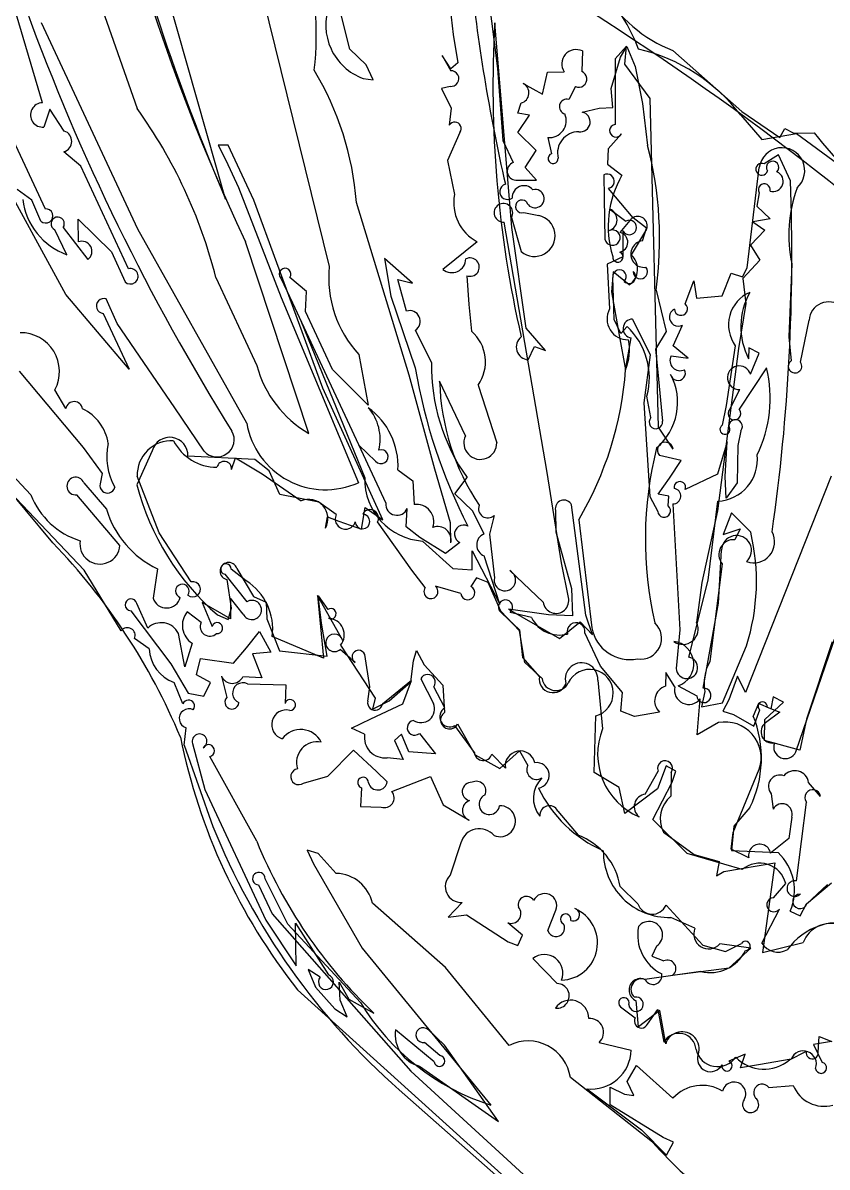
# Model space of a CAD drawing. Extents: x -1.41 to 6.2, y -5.19 to 2.16.
# Drawn here: x 1.687 to 2.487, y 0.117 to 1.255 of the extents above; entities that cross this region are included whole.
import ezdxf

# ---------------------------------------------------------------- set-up
doc = ezdxf.new("R2010")
doc.units = 0

msp = doc.modelspace()

# ---------------------------------------------------------------- linework, layer by layer
at = {"layer": 'Default', "color": 5, "linetype": 'CONTINUOUS'}
for p, q in [((1.729736, 0.984586), (1.542558, 1.327291)), ((1.74549, 1.326906), (1.800548, 1.169398)), ((1.88853, 1.079311), (1.820594, 1.319087)), ((1.917515, 1.312927), (1.991737, 1.012395)), ((2.148716, 1.290354), (2.158945, 1.209263)), ((1.706598, 1.175029), (1.67607, 1.278603)), ((2.012024, 1.228561), (2.00069, 1.27454)), ((2.112043, 1.269018), (2.114959, 1.243153)), ((1.801248, 1.049586), (1.705648, 1.254602)), ((2.173296, 1.050929), (2.156235, 1.25451)), ((2.114959, 1.243153), (2.119429, 1.214902)), ((1.716851, 0.737619), (1.299014, 1.238999)), ((2.287369, 1.231324), (2.275857, 1.218777)), ((2.281227, 1.220411), (2.287438, 1.230926)), ((2.285684, 1.213522), (2.287369, 1.231324)), ((2.287438, 1.230926), (2.296007, 1.211106)), ((2.02856, 1.212817), (2.012024, 1.228561)), ((2.104051, 1.222034), (2.112528, 1.206987)), ((2.11248, 1.208854), (2.104051, 1.222034)), ((2.243361, 1.226612), (2.242792, 1.20622)), ((2.271917, 1.18929), (2.281227, 1.220411)), ((2.275857, 1.218777), (2.275929, 1.153611)), ((2.333367, 1.227197), (2.401891, 1.166379)), ((2.035349, 1.198049), (2.02856, 1.212817)), ((2.119429, 1.214902), (2.11248, 1.208854)), ((2.158945, 1.209263), (2.164191, 1.137756)), ((2.310767, 1.179453), (2.285684, 1.213522)), ((2.296007, 1.211106), (2.303319, 1.174319)), ((2.025328, 1.199321), (2.035349, 1.198049)), ((2.203779, 1.183599), (2.208693, 1.205568)), ((2.208693, 1.205568), (2.225361, 1.205792)), ((2.111886, 1.191454), (2.103333, 1.18922)), ((2.103333, 1.18922), (2.112899, 1.169904)), ((2.184569, 1.194416), (2.203779, 1.183599)), ((2.236426, 1.191251), (2.229911, 1.178445)), ((2.273837, 1.170278), (2.271917, 1.18929)), ((1.656586, 1.182352), (1.709157, 1.069612)), ((2.1793, 1.164717), (2.182422, 1.174892)), ((2.303319, 1.174319), (2.308291, 1.132581)), ((2.319145, 0.852631), (2.310767, 1.179453)), ((1.713807, 1.168879), (1.708046, 1.150984)), ((1.72822, 1.14704), (1.713807, 1.168879)), ((2.112899, 1.169904), (2.111057, 1.152763)), ((2.190822, 1.162699), (2.1793, 1.164717)), ((2.179331, 1.145671), (2.190822, 1.162699)), ((2.243207, 1.165767), (2.260214, 1.16959)), ((2.260214, 1.16959), (2.273837, 1.170278)), ((2.400918, 1.162831), (2.421768, 1.138541)), ((2.401891, 1.166379), (2.439589, 1.140663)), ((2.439589, 1.140663), (2.4446, 1.149424)), ((2.4446, 1.149424), (2.45368, 1.144807)), ((2.121573, 1.145721), (2.109201, 1.117665)), ((2.19752, 1.127718), (2.179331, 1.145671)), ((2.208968, 1.140554), (2.212717, 1.124451)), ((2.282333, 1.144224), (2.269138, 1.129298)), ((2.421768, 1.138541), (2.456259, 1.14444)), ((2.45368, 1.144807), (2.473919, 1.145195)), ((2.456259, 1.14444), (2.497351, 1.114532)), ((1.8912, 1.133109), (1.881272, 1.132859)), ((1.881272, 1.132859), (1.888918, 1.117915)), ((1.916549, 1.078379), (1.8912, 1.133109)), ((2.164191, 1.137756), (2.174659, 1.11577)), ((2.186399, 1.110751), (2.19752, 1.127718)), ((2.269138, 1.129298), (2.268493, 1.114156)), ((1.744533, 1.112058), (1.727783, 1.126414)), ((1.888918, 1.117915), (1.901543, 1.09084)), ((2.109201, 1.117665), (2.116258, 1.083904)), ((2.438472, 1.12337), (2.424303, 1.114388)), ((2.450194, 1.097352), (2.438472, 1.12337)), ((1.792126, 1.009994), (1.744533, 1.112058)), ((2.19772, 1.098022), (2.186399, 1.110751)), ((2.268493, 1.114156), (2.28266, 1.102986)), ((2.407329, 1.01092), (2.419324, 1.11084)), ((2.177298, 1.098185), (2.19772, 1.098022)), ((2.26459, 1.10339), (2.26505, 1.080311)), ((1.695849, 1.078432), (1.68126, 1.088991)), ((1.901543, 1.09084), (1.9438, 0.981374)), ((2.293754, 1.06075), (2.269363, 1.090036)), ((2.419212, 1.085645), (2.41681, 1.072197)), ((1.705055, 1.057496), (1.695849, 1.078432)), ((1.985367, 0.891361), (1.916549, 1.078379)), ((2.071196, 0.904178), (2.018757, 1.076095)), ((2.26505, 1.080311), (2.265764, 1.039327)), ((2.41681, 1.072197), (2.430039, 1.059821)), ((1.74214, 1.059469), (1.775022, 1.026956)), ((1.742201, 1.036752), (1.74214, 1.059469)), ((2.172874, 1.061081), (2.182599, 1.02708)), ((2.18531, 1.065963), (2.199932, 1.062904)), ((2.270811, 1.069309), (2.286728, 1.057473)), ((2.281037, 1.046084), (2.292554, 1.060103)), ((2.30715, 1.050525), (2.293754, 1.06075)), ((2.430039, 1.059821), (2.412834, 1.0567)), ((1.730889, 1.024068), (1.718848, 1.04883)), ((1.727035, 1.05099), (1.751697, 1.019409)), ((1.909642, 0.856571), (1.801248, 1.049586)), ((2.208314, 0.807616), (2.16567, 1.056503)), ((2.18749, 0.950864), (2.173296, 1.050929)), ((2.283604, 1.047887), (2.283484, 1.021908)), ((2.307269, 1.049296), (2.291953, 1.023896)), ((2.303034, 1.037729), (2.30715, 1.050525)), ((2.424701, 1.048302), (2.410684, 1.0335)), ((2.412834, 1.0567), (2.424701, 1.048302)), ((1.971449, 0.84639), (1.908445, 1.036717)), ((2.13885, 1.036893), (2.104723, 1.009484)), ((1.775022, 1.026956), (1.788651, 0.997021)), ((2.410684, 1.0335), (2.419734, 1.018468)), ((2.046639, 1.020379), (2.053005, 0.982931)), ((2.074603, 0.995769), (2.046639, 1.020379)), ((2.283484, 1.021908), (2.267928, 1.014599)), ((2.267928, 1.014599), (2.270439, 0.970162)), ((2.419734, 1.018468), (2.402898, 1.000251)), ((2.451585, 1.014797), (2.448687, 0.942481)), ((2.128448, 1.003165), (2.130523, 0.974438)), ((2.274158, 1.007063), (2.272241, 0.987089)), ((2.274477, 0.980845), (2.273813, 1.001287)), ((2.289918, 0.993973), (2.274158, 1.007063)), ((2.382541, 0.983052), (2.391386, 1.005577)), ((2.391386, 1.005577), (2.402499, 1.00192)), ((2.402499, 1.00192), (2.407329, 1.01092)), ((1.878975, 1.00121), (1.919679, 0.91392)), ((1.943398, 1.000802), (1.955032, 0.976133)), ((1.969231, 0.987572), (1.952526, 1.001226)), ((2.059873, 0.999229), (2.074603, 0.995769)), ((2.068503, 0.96796), (2.059873, 0.999229)), ((2.345628, 0.97516), (2.354209, 0.997954)), ((2.354209, 0.997954), (2.356896, 0.98096)), ((2.402898, 1.000251), (2.405849, 0.975516)), ((1.792595, 0.910126), (1.729736, 0.984586)), ((1.780744, 0.95553), (1.769977, 0.98008)), ((1.9438, 0.981374), (2.020635, 0.79734)), ((1.968187, 0.967641), (1.969231, 0.987572)), ((2.053005, 0.982931), (2.077101, 0.911539)), ((2.272241, 0.987089), (2.280123, 0.944113)), ((2.274875, 0.959652), (2.274477, 0.980845)), ((2.316672, 0.98882), (2.326613, 0.947536)), ((2.356896, 0.98096), (2.382541, 0.983052)), ((1.955032, 0.976133), (2.047961, 0.776845)), ((1.99507, 0.909989), (1.968187, 0.967641)), ((2.130523, 0.974438), (2.133041, 0.947976)), ((2.405849, 0.975516), (2.398669, 0.930729)), ((1.766868, 0.965568), (1.792595, 0.910126)), ((1.963321, 0.958359), (2.026967, 0.80215)), ((2.281661, 0.94554), (2.274875, 0.959652)), ((2.293266, 0.960043), (2.310757, 0.924593)), ((2.460293, 0.91703), (2.468758, 0.95891)), ((1.838184, 0.871785), (1.780744, 0.95553)), ((2.093529, 0.916916), (2.077399, 0.948879)), ((2.206838, 0.928815), (2.18749, 0.950864)), ((2.287804, 0.952649), (2.281661, 0.94554)), ((2.326613, 0.947536), (2.31613, 0.930022)), ((2.333588, 0.933288), (2.343063, 0.954035)), ((2.280123, 0.944113), (2.286132, 0.90941)), ((2.286132, 0.90941), (2.291938, 0.941235)), ((2.348491, 0.921318), (2.333588, 0.933288)), ((2.395476, 0.93353), (2.386517, 0.874169)), ((2.448687, 0.942481), (2.450844, 0.918494)), ((2.020956, 0.924911), (2.03036, 0.87458)), ((2.189484, 0.919511), (2.195683, 0.932869)), ((2.195683, 0.932869), (2.206838, 0.928815)), ((2.310757, 0.924593), (2.304341, 0.876876)), ((2.31613, 0.930022), (2.318311, 0.90725)), ((2.331643, 0.923556), (2.348491, 0.921318)), ((2.398669, 0.930729), (2.377625, 0.769331)), ((2.408781, 0.931412), (2.4087, 0.920544)), ((2.419166, 0.926285), (2.408781, 0.931412)), ((2.410527, 0.905197), (2.419166, 0.926285)), ((2.426427, 0.911392), (2.39934, 0.870294)), ((1.683233, 0.908305), (1.746885, 0.832294)), ((2.03036, 0.87458), (1.99507, 0.909989)), ((2.096533, 0.810711), (2.071196, 0.904178)), ((2.318311, 0.90725), (2.323018, 0.858546)), ((1.729806, 0.871121), (1.718979, 0.889716)), ((2.044848, 0.760433), (1.985367, 0.891361)), ((2.12707, 0.843817), (2.101479, 0.89817)), ((2.139639, 0.89432), (2.158312, 0.837068)), ((2.3901, 0.870537), (2.399812, 0.890019)), ((2.304341, 0.876876), (2.31046, 0.783515)), ((2.311614, 0.862144), (2.307624, 0.883494)), ((1.86725, 0.828538), (1.838184, 0.871785)), ((2.386517, 0.874169), (2.382501, 0.854604)), ((1.621896, 0.862378), (1.694997, 0.785143)), ((2.333702, 0.830714), (2.319145, 0.852631)), ((2.401062, 0.848935), (2.398121, 0.834363)), ((1.746885, 0.832294), (1.765984, 0.806326)), ((2.020965, 0.83474), (2.037838, 0.818674)), ((2.387427, 0.837994), (2.377892, 0.805864)), ((2.385277, 0.803413), (2.387427, 0.837994)), ((2.398121, 0.834363), (2.397304, 0.79732)), ((1.747938, 0.71039), (1.638778, 0.825238)), ((1.815696, 0.829065), (1.800336, 0.795138)), ((1.917767, 0.820542), (1.851092, 0.823602)), ((1.89461, 0.810482), (1.898508, 0.821958)), ((1.898508, 0.821958), (1.92484, 0.806016)), ((1.932093, 0.80923), (1.917767, 0.820542)), ((2.341697, 0.819507), (2.320042, 0.824272)), ((2.330005, 0.801946), (2.341697, 0.819507)), ((1.942662, 0.785544), (1.932093, 0.80923)), ((2.06002, 0.810142), (2.074895, 0.7993)), ((2.112179, 0.757441), (2.096533, 0.810711)), ((1.747732, 0.797155), (1.770091, 0.770988)), ((1.765984, 0.806326), (1.763906, 0.796096)), ((1.822617, 0.747424), (1.800727, 0.803741)), ((1.92484, 0.806016), (1.963751, 0.779223)), ((2.074895, 0.7993), (2.075976, 0.775502)), ((2.116709, 0.786195), (2.128688, 0.802356)), ((2.222708, 0.717593), (2.208314, 0.807616)), ((2.318732, 0.785831), (2.330005, 0.801946)), ((2.377892, 0.805864), (2.34562, 0.790702)), ((2.386499, 0.782105), (2.385277, 0.803413)), ((2.397304, 0.79732), (2.386499, 0.782105)), ((2.490902, 0.803653), (2.405609, 0.588589)), ((1.783614, 0.734846), (1.740601, 0.785278)), ((1.981444, 0.77807), (1.942662, 0.785544)), ((2.134281, 0.769197), (2.116709, 0.786195)), ((2.329518, 0.783807), (2.318732, 0.785831)), ((1.998673, 0.765621), (1.981444, 0.77807)), ((2.24694, 0.665628), (2.232616, 0.775219)), ((2.31046, 0.783515), (2.318334, 0.768844)), ((2.328721, 0.774236), (2.329518, 0.783807)), ((2.333328, 0.776258), (2.3403, 0.650901)), ((2.368333, 0.700348), (2.378192, 0.778889)), ((1.987992, 0.752186), (1.990073, 0.763458)), ((1.990073, 0.763458), (2.001106, 0.759013)), ((2.023817, 0.751002), (2.027269, 0.772558)), ((2.027269, 0.772558), (2.044848, 0.760433)), ((2.068216, 0.753565), (2.069212, 0.771799)), ((2.145574, 0.746435), (2.134281, 0.769197)), ((2.155601, 0.764846), (2.150899, 0.746071)), ((2.216653, 0.769711), (2.216948, 0.74852)), ((2.377625, 0.769331), (2.362118, 0.698127)), ((2.39172, 0.767229), (2.383555, 0.745778)), ((2.410823, 0.747981), (2.39172, 0.767229)), ((2.001106, 0.759013), (2.023817, 0.751002)), ((2.073952, 0.710344), (2.039811, 0.758431)), ((2.081618, 0.742842), (2.068216, 0.753565)), ((2.11254, 0.737427), (2.112179, 0.757441)), ((2.239709, 0.760282), (2.252903, 0.65284)), ((2.383555, 0.745778), (2.400428, 0.751596)), ((2.400428, 0.751596), (2.395027, 0.740615)), ((1.854517, 0.698732), (1.822617, 0.747424)), ((2.107427, 0.727048), (2.081618, 0.742842)), ((2.150899, 0.746071), (2.156014, 0.70287)), ((2.216948, 0.74852), (2.232556, 0.692022)), ((2.084466, 0.739326), (2.114469, 0.71216)), ((2.121696, 0.737929), (2.107427, 0.727048)), ((2.13384, 0.710618), (2.133888, 0.729544)), ((2.133888, 0.729544), (2.161429, 0.67669)), ((2.37886, 0.677646), (2.381731, 0.730289)), ((2.161429, 0.67669), (2.145861, 0.724645)), ((2.229545, 0.683212), (2.222708, 0.717593)), ((1.78488, 0.649923), (1.747938, 0.71039)), ((1.820897, 0.711674), (1.816457, 0.682554)), ((1.887867, 0.706314), (1.909693, 0.678921)), ((1.90924, 0.699686), (1.89424, 0.711208)), ((1.899797, 0.71216), (1.916503, 0.684112)), ((2.087063, 0.692992), (2.073952, 0.710344)), ((2.114469, 0.71216), (2.13384, 0.710618)), ((2.171231, 0.709919), (2.204533, 0.678533)), ((2.38248, 0.716669), (2.369992, 0.6195)), ((1.894357, 0.672453), (1.890263, 0.700946)), ((2.12257, 0.687254), (2.097195, 0.694485)), ((2.137971, 0.702867), (2.132352, 0.694044)), ((2.149687, 0.69811), (2.137971, 0.702867)), ((2.162282, 0.669713), (2.149687, 0.69811)), ((2.349173, 0.623852), (2.368333, 0.700348)), ((2.362118, 0.698127), (2.35701, 0.658342)), ((1.916503, 0.684112), (1.928863, 0.678495)), ((1.979909, 0.68528), (1.985937, 0.622967)), ((2.00522, 0.640462), (1.979909, 0.68528)), ((1.980738, 0.684985), (1.990155, 0.67109)), ((1.98407, 0.657738), (1.980738, 0.684985)), ((2.232556, 0.692022), (2.233606, 0.664827)), ((1.811245, 0.65277), (1.800367, 0.677281)), ((1.865185, 0.67805), (1.875175, 0.654489)), ((1.893609, 0.661999), (1.865185, 0.67805)), ((1.891282, 0.661435), (1.894357, 0.672453)), ((1.893455, 0.682557), (1.893609, 0.661999)), ((1.906047, 0.666731), (1.893455, 0.682557)), ((1.928863, 0.678495), (1.929673, 0.661869)), ((2.209697, 0.665805), (2.170054, 0.67145)), ((2.170054, 0.67145), (2.220541, 0.642419)), ((2.363618, 0.592875), (2.37886, 0.677646)), ((2.455731, 0.529858), (2.506935, 0.679309)), ((1.794351, 0.670011), (1.83408, 0.617215)), ((1.86423, 0.658183), (1.850502, 0.668842)), ((1.880541, 0.66577), (1.891282, 0.661435)), ((1.929673, 0.661869), (1.942115, 0.630259)), ((2.180723, 0.649873), (2.162282, 0.669713)), ((2.163252, 0.667631), (2.180829, 0.65099)), ((2.192834, 0.663132), (2.171599, 0.668278)), ((2.233606, 0.664827), (2.209697, 0.665805)), ((2.253317, 0.645917), (2.24694, 0.665628)), ((1.90934, 0.633032), (1.922504, 0.649516)), ((1.922504, 0.649516), (1.933714, 0.628944)), ((1.989675, 0.624833), (1.98407, 0.657738)), ((2.186199, 0.618423), (2.180723, 0.649873)), ((2.180829, 0.65099), (2.183782, 0.623606)), ((2.220541, 0.642419), (2.241173, 0.659102)), ((2.241173, 0.659102), (2.253317, 0.645917)), ((2.3403, 0.650901), (2.336594, 0.612539)), ((1.812667, 0.632193), (1.797997, 0.642474)), ((1.84805, 0.6142), (1.841688, 0.647417)), ((1.855391, 0.637702), (1.84805, 0.6142)), ((1.985937, 0.622967), (1.935033, 0.644375)), ((2.261398, 0.614904), (2.245915, 0.648107)), ((2.4918, 0.638987), (2.466198, 0.562147)), ((1.896447, 0.617997), (1.90934, 0.633032)), ((1.933714, 0.628944), (1.915406, 0.627295)), ((1.915406, 0.627295), (1.924728, 0.603189)), ((1.942115, 0.630259), (1.989675, 0.624833)), ((2.017371, 0.618596), (2.002684, 0.631567)), ((2.003018, 0.635624), (2.037279, 0.58314)), ((2.031907, 0.594374), (2.027071, 0.626505)), ((2.075397, 0.620346), (2.078524, 0.630387)), ((2.078524, 0.630387), (2.086117, 0.616147)), ((2.38267, 0.578542), (2.406598, 0.635233)), ((1.83408, 0.617215), (1.851563, 0.588007)), ((1.859756, 0.606161), (1.863838, 0.622345)), ((1.863838, 0.622345), (1.896447, 0.617997)), ((2.07294, 0.599269), (2.075397, 0.620346)), ((2.086117, 0.616147), (2.104662, 0.596045)), ((2.183782, 0.623606), (2.200637, 0.604433)), ((2.186199, 0.618423), (2.203441, 0.602616)), ((2.283402, 0.588711), (2.261398, 0.614904)), ((1.873556, 0.598486), (1.859756, 0.606161)), ((1.884573, 0.604879), (1.889714, 0.583814)), ((1.924728, 0.603189), (1.90581, 0.604438)), ((2.326367, 0.608429), (2.326207, 0.594919)), ((2.335427, 0.594176), (2.326367, 0.608429)), ((2.397545, 0.604893), (2.389037, 0.5814)), ((2.405609, 0.588589), (2.397545, 0.604893)), ((1.84623, 0.577459), (1.837355, 0.598792)), ((1.866827, 0.585128), (1.873556, 0.598486)), ((1.910266, 0.597321), (1.948588, 0.596333)), ((1.948588, 0.596333), (1.947728, 0.577923)), ((2.030017, 0.579928), (2.031907, 0.594374)), ((2.073628, 0.600652), (2.044585, 0.577202)), ((2.051177, 0.580276), (2.07294, 0.599269)), ((2.064757, 0.577413), (2.073628, 0.600652)), ((2.082704, 0.602325), (2.095275, 0.577868)), ((2.106613, 0.573415), (2.09558, 0.5944)), ((2.104662, 0.596045), (2.106396, 0.568811)), ((2.258656, 0.601066), (2.263548, 0.552579)), ((2.338569, 0.595365), (2.357092, 0.585391)), ((1.851563, 0.588007), (1.866827, 0.585128)), ((2.037279, 0.58314), (2.034839, 0.572006)), ((2.281576, 0.570188), (2.283402, 0.588711)), ((2.357498, 0.546564), (2.360456, 0.582389)), ((2.365103, 0.589691), (2.361848, 0.57459)), ((2.389037, 0.5814), (2.383106, 0.570035)), ((2.433218, 0.584428), (2.43085, 0.572432)), ((2.443296, 0.578984), (2.433218, 0.584428)), ((2.03306, 0.562632), (2.064757, 0.577413)), ((2.034839, 0.572006), (2.051177, 0.580276)), ((2.295279, 0.564934), (2.281576, 0.570188)), ((2.320092, 0.569258), (2.295279, 0.564934)), ((2.361848, 0.57459), (2.38267, 0.578542)), ((2.383106, 0.570035), (2.393681, 0.566895)), ((2.418573, 0.577773), (2.413307, 0.565288)), ((2.414013, 0.555245), (2.419939, 0.571329)), ((2.43085, 0.572432), (2.418573, 0.577773)), ((2.424872, 0.561931), (2.443296, 0.578984)), ((2.439581, 0.569144), (2.425496, 0.558571)), ((2.427136, 0.574169), (2.439581, 0.569144)), ((2.013955, 0.553274), (2.03306, 0.562632)), ((2.255102, 0.509152), (2.256628, 0.565349)), ((2.378875, 0.558794), (2.357498, 0.546564)), ((2.393681, 0.566895), (2.414013, 0.555245)), ((2.424445, 0.54103), (2.424872, 0.561931)), ((2.466198, 0.562147), (2.459471, 0.531347)), ((1.847417, 0.536492), (1.849286, 0.553609)), ((2.026903, 0.547342), (2.013955, 0.553274)), ((2.063672, 0.547404), (2.05642, 0.540861)), ((2.070794, 0.529599), (2.063672, 0.547404)), ((2.081414, 0.547961), (2.09741, 0.527595)), ((2.135969, 0.528958), (2.116564, 0.555784)), ((2.119315, 0.557521), (2.136931, 0.526665)), ((1.847417, 0.536492), (1.875936, 0.455615)), ((1.855708, 0.537888), (1.867976, 0.492405)), ((2.05642, 0.540861), (2.065218, 0.522181)), ((2.459471, 0.531347), (2.424445, 0.54103)), ((1.919666, 0.440709), (1.872832, 0.525134)), ((1.990196, 0.505592), (2.015838, 0.531211)), ((2.015838, 0.531211), (2.038735, 0.510162)), ((2.065218, 0.522181), (2.049237, 0.52388)), ((2.09741, 0.527595), (2.070794, 0.529599)), ((2.136931, 0.526665), (2.161295, 0.512998)), ((2.166791, 0.51352), (2.153355, 0.527432)), ((2.161295, 0.512998), (2.180713, 0.53066)), ((2.180713, 0.53066), (2.189048, 0.516271)), ((2.326812, 0.515744), (2.317949, 0.492941)), ((2.336455, 0.510586), (2.326812, 0.515744)), ((2.393271, 0.449515), (2.419249, 0.512431)), ((1.966091, 0.498657), (1.990196, 0.505592)), ((2.038735, 0.510162), (2.049446, 0.499923)), ((2.053869, 0.490092), (2.092301, 0.50512)), ((2.092301, 0.50512), (2.105089, 0.476871)), ((2.280028, 0.494289), (2.255102, 0.509152)), ((2.305967, 0.487606), (2.318822, 0.510527)), ((2.331677, 0.509151), (2.331355, 0.485676)), ((2.332606, 0.499622), (2.336455, 0.510586)), ((1.867976, 0.492405), (1.92861, 0.362375)), ((2.023647, 0.494001), (2.022791, 0.475388)), ((2.285555, 0.468461), (2.280028, 0.494289)), ((2.317949, 0.492941), (2.285555, 0.468461)), ((2.313589, 0.462253), (2.332606, 0.499622)), ((2.480048, 0.485172), (2.468362, 0.499219)), ((2.431187, 0.487972), (2.433037, 0.472748)), ((2.456189, 0.401345), (2.466109, 0.479697)), ((2.022791, 0.475388), (2.043254, 0.474802)), ((2.105089, 0.476871), (2.130921, 0.461823)), ((2.218845, 0.470837), (2.239052, 0.446692)), ((2.410022, 0.4744), (2.394052, 0.455767)), ((2.347729, 0.428595), (2.313589, 0.462253)), ((2.394052, 0.455767), (2.391684, 0.43166)), ((2.451527, 0.46476), (2.448765, 0.443539)), ((2.323934, 0.449888), (2.354554, 0.427757)), ((2.391243, 0.432926), (2.393271, 0.449515)), ((2.122653, 0.439195), (2.111786, 0.4069)), ((2.408972, 0.424196), (2.391243, 0.432926)), ((2.448765, 0.443539), (2.430561, 0.428853)), ((1.980535, 0.428539), (1.96976, 0.43205)), ((1.96976, 0.43205), (1.976051, 0.418382)), ((1.998726, 0.408872), (1.980535, 0.428539)), ((2.402403, 0.412607), (2.347729, 0.428595)), ((2.354554, 0.427757), (2.379386, 0.420516)), ((2.391684, 0.43166), (2.437919, 0.429468)), ((1.976051, 0.418382), (2.02436, 0.334501)), ((2.379386, 0.420516), (2.376639, 0.406323)), ((2.376639, 0.406323), (2.383892, 0.410697)), ((2.383892, 0.410697), (2.434702, 0.419326)), ((2.434702, 0.419326), (2.422574, 0.330119)), ((1.950524, 0.358198), (1.927854, 0.403437)), ((2.433397, 0.384668), (2.445566, 0.398878)), ((2.466225, 0.37844), (2.491234, 0.399297)), ((1.921475, 0.397393), (1.934907, 0.368589)), ((2.280892, 0.395634), (2.298556, 0.37861)), ((2.48723, 0.397868), (2.466538, 0.378586)), ((2.107214, 0.315172), (2.034625, 0.379264)), ((2.12382, 0.380005), (2.110072, 0.365229)), ((2.326617, 0.377202), (2.363057, 0.337383)), ((2.460088, 0.36651), (2.466225, 0.37844)), ((1.934907, 0.368589), (2.072906, 0.212001)), ((2.110072, 0.365229), (2.128113, 0.367635)), ((2.128113, 0.367635), (2.169698, 0.340877)), ((2.209177, 0.352045), (2.217098, 0.372221)), ((2.355344, 0.35428), (2.331304, 0.365067)), ((2.421714, 0.339365), (2.439288, 0.373264)), ((2.450009, 0.371321), (2.460088, 0.36651)), ((1.92861, 0.362375), (1.958889, 0.316776)), ((2.022663, 0.280357), (1.950524, 0.358198)), ((1.958287, 0.359313), (1.990821, 0.307836)), ((1.958889, 0.316776), (1.958287, 0.359313)), ((2.183847, 0.347434), (2.169205, 0.359697)), ((2.179106, 0.337126), (2.183847, 0.347434)), ((2.02436, 0.334501), (2.152333, 0.178372)), ((2.169698, 0.340877), (2.179106, 0.337126)), ((2.317224, 0.336553), (2.312398, 0.326494)), ((2.363057, 0.337383), (2.385584, 0.331099)), ((2.410774, 0.334431), (2.379941, 0.338747)), ((2.385584, 0.331099), (2.401503, 0.339262)), ((2.389487, 0.315072), (2.410774, 0.334431)), ((2.422574, 0.330119), (2.462988, 0.340214)), ((2.194106, 0.324269), (2.218249, 0.299249)), ((2.312398, 0.326494), (2.324272, 0.321799)), ((1.970639, 0.313359), (1.977876, 0.295843)), ((1.982686, 0.305562), (1.970639, 0.313359)), ((2.170576, 0.237842), (2.107214, 0.315172)), ((2.361256, 0.311103), (2.30551, 0.303467)), ((2.333079, 0.307585), (2.389487, 0.315072)), ((1.977876, 0.295843), (1.997308, 0.274206)), ((2.001525, 0.300537), (2.0111, 0.283746)), ((2.002454, 0.282889), (2.001525, 0.300537)), ((2.358729, -0.067062), (1.960286, 0.293092)), ((1.997308, 0.274206), (2.009502, 0.266104)), ((2.009502, 0.266104), (2.002454, 0.282889)), ((2.0111, 0.283746), (2.036127, 0.26983)), ((2.281189, 0.276238), (2.296021, 0.265167)), ((2.299281, 0.25623), (2.296978, 0.282264)), ((2.308038, 0.258958), (2.318513, 0.27332)), ((2.318513, 0.27332), (2.324388, 0.241127)), ((2.32048, 0.272528), (2.299281, 0.25623)), ((2.326247, 0.239493), (2.32048, 0.272528)), ((2.095862, 0.2213), (2.057506, 0.253364)), ((2.106141, 0.238076), (2.090262, 0.25332)), ((2.1018, 0.227643), (2.086466, 0.240751)), ((2.2601, 0.240586), (2.291925, 0.233095)), ((2.491244, 0.241615), (2.473119, 0.238762)), ((2.477836, 0.23098), (2.478695, 0.246641)), ((2.478695, 0.246641), (2.491282, 0.241559)), ((2.15994, 0.162059), (2.106141, 0.238076)), ((2.405271, 0.229077), (2.389, 0.222156)), ((2.400597, 0.215393), (2.405271, 0.229077)), ((2.449253, 0.223409), (2.46632, 0.231953)), ((2.473119, 0.238762), (2.481924, 0.220857)), ((2.081561, 0.217081), (2.15994, 0.162059)), ((2.287851, 0.201936), (2.297239, 0.217822)), ((2.297239, 0.217822), (2.333366, 0.185324)), ((2.418565, 0.218415), (2.400597, 0.215393)), ((2.450971, 0.224211), (2.418565, 0.218415)), ((2.072906, 0.212001), (2.329209, -0.02279)), ((2.313024, 0.141703), (2.231452, 0.205885)), ((2.261694, 0.016749), (2.06136, 0.193502)), ((2.247755, 0.194471), (2.302233, 0.153836)), ((2.271055, 0.19629), (2.285306, 0.189448)), ((2.271135, 0.1786), (2.271055, 0.19629)), ((2.294722, 0.187894), (2.287851, 0.201936)), ((2.428819, 0.196034), (2.453117, 0.197971)), ((2.285306, 0.189448), (2.294722, 0.187894)), ((2.323855, 0.146343), (2.271135, 0.1786)), ((2.302233, 0.153836), (2.327161, 0.128549)), ((2.333964, 0.141651), (2.323855, 0.146343)), ((2.327161, 0.128549), (2.333964, 0.141651))]:
    msp.add_line(p, q, dxfattribs=at)
for centre, radius, start, end in [((3.785722, 1.918951), 2.074248, 186.431536, 205.171385), ((4.1577, 2.035061), 2.462233, 194.224537, 202.840288), ((1.697909, 1.242644), 0.280938, 352.829668, 378.855835), ((2.129939, 1.164549), 0.180903, 20.712073, 65.917051), ((3.90743, 1.49086), 1.785301, 185.898927, 192.843218), ((2.382373, 1.354572), 0.136477, 209.85308, 248.956703), ((3.792451, 2.03468), 2.237689, 200.035716, 212.010048), ((2.044727, 1.252342), 0.056458, 159.666225, 249.903756), ((0.689934, -1.185191), 2.906059, 47.059719, 57.811553), ((3.275676, 1.191588), 1.121208, 176.782867, 192.847627), ((2.237194, 1.213753), 0.014261, 64.376275, 213.934077), ((2.257429, 1.052232), 0.181167, 37.624517, 76.685448), ((1.72124, 1.0533), 0.298388, 4.381207, 31.133627), ((2.112795, 1.199196), 0.007796, 263.300578, 451.960563), ((2.239749, 1.198676), 0.008135, 245.888415, 428.036533), ((2.179754, 1.185065), 0.010517, 284.695636, 422.754133), ((1.706649, 1.162966), 0.012063, 90.245834, 276.648494), ((2.227981, 1.171226), 0.007472, 75.027879, 254.761558), ((1.399457, 0.879987), 0.494603, 14.187213, 35.812787), ((2.210496, 1.157369), 0.016885, 264.806073, 383.18668), ((2.24128, 1.156113), 0.009844, 261.549114, 438.708028), ((2.116534, 1.149569), 0.00634, 322.632696, 509.750313), ((2.276786, 1.147317), 0.006351, 97.750216, 330.85906), ((1.724902, 1.136793), 0.010771, 285.510712, 432.05645), ((2.239858, 1.125235), 0.021141, 90.068242, 194.039589), ((2.950032, 1.524385), 0.608662, 218.534853, 238.437081), ((1.951939, 1.039683), 0.368262, 352.061109, 374.611378), ((2.441833, 1.107695), 0.022728, 311.363393, 532.047677), ((2.17773, 1.10724), 0.009065, 109.797016, 267.269993), ((2.214338, 1.119692), 0.005027, 108.808289, 364.725756), ((2.432626, 1.110872), 0.00618, 312.661038, 574.974005), ((2.26798, 1.097072), 0.00717, 281.116669, 478.222451), ((2.421843, 1.10897), 0.00595, 65.579579, 343.991096), ((2.432983, 1.096933), 0.010146, 252.733011, 427.812336), ((2.168966, 1.086627), 0.007702, 106.379795, 306.049503), ((2.185337, 1.080835), 0.011847, 41.493667, 182.103454), ((2.370882, 1.052196), 0.101797, 150.07076, 197.023872), ((2.424266, 1.088638), 0.005873, 346.276787, 570.632361), ((0.536826, 1.022208), 1.914843, 351.777306, 362.249023), ((2.159116, 1.075566), 0.043661, 168.990782, 242.345002), ((2.196326, 1.079805), 0.009128, 201.02284, 463.398781), ((2.592009, 1.043149), 0.143257, 160.640702, 191.414731), ((1.753096, 1.086735), 0.066485, 186.670672, 250.488115), ((1.70988, 1.062615), 0.007034, 226.694358, 455.897353), ((2.164868, 1.065723), 0.009254, 329.894795, 634.972105), ((2.183337, 1.072007), 0.006358, 45.342762, 288.084058), ((1.721642, 1.054835), 0.006623, 324.517078, 605.042721), ((2.195732, 1.042831), 0.020507, 230.178946, 438.183142), ((2.266519, 1.058787), 0.011364, 289.024842, 427.807013), ((2.290057, 1.051086), 0.007203, 206.365888, 477.528984), ((2.298459, 1.052722), 0.009452, 338.750244, 488.662008), ((2.27325, 1.040996), 0.00767, 192.568674, 473.244948), ((1.745705, 1.027399), 0.009988, 306.865727, 470.537903), ((2.278565, 1.036413), 0.009983, 281.224137, 435.662184), ((2.304704, 1.024624), 0.013211, 97.264949, 278.492661), ((2.278669, 1.021801), 0.005158, 173.414359, 429.113049), ((2.113661, 1.019955), 0.013767, 229.516325, 359.332088), ((2.131754, 1.011714), 0.009166, 248.854685, 478.173424), ((2.279359, 1.009722), 0.018961, 303.841075, 408.380595), ((1.793929, 1.002559), 0.00765, 226.377758, 463.632251), ((1.94779, 1.004708), 0.005878, 323.675105, 581.643064), ((2.104176, 1.001327), 0.112982, 174.378256, 222.559306), ((2.280348, 1.002349), 0.00662, 312.446972, 549.226021), ((2.289722, 1.002008), 0.006688, 222.808882, 411.22303), ((2.30105, 1.007135), 0.00714, 179.298408, 398.272341), ((1.767662, 0.972987), 0.007461, 71.928413, 263.891621), ((2.423845, 0.954324), 0.035173, 113.380816, 216.241027), ((2.471036, 0.952467), 0.070035, 150.824259, 207.117643), ((2.071621, 0.957799), 0.010628, 302.931036, 467.062194), ((2.288647, 0.96022), 0.020745, 151.363727, 271.462899), ((2.338916, 0.961981), 0.008963, 116.51669, 297.564902), ((2.341407, 0.970221), 0.006497, 181.947839, 409.48307), ((2.488451, 0.9574), 0.019751, 349.490388, 535.615202), ((2.293352, 0.950586), 0.009457, 90.522224, 261.396294), ((1.684698, 0.907737), 0.038729, 332.269836, 450.658916), ((2.106962, 0.917536), 0.040084, 324.606862, 409.412445), ((2.240127, 0.901567), 0.069875, 345.010184, 406.974353), ((2.190473, 0.932256), 0.012783, 128.371913, 265.56292), ((2.239419, 0.929093), 0.05083, 337.359681, 371.793415), ((2.340649, 0.918844), 0.010164, 152.378305, 295.879834), ((2.025822, 0.941683), 0.109713, 194.657706, 240.291751), ((2.619527, 1.004694), 0.550368, 189.744846, 207.090274), ((2.283964, 0.912685), 0.190482, 178.727385, 215.395124), ((2.399371, 0.901702), 0.011691, 17.395493, 272.162074), ((2.303174, 0.880816), 0.12699, 333.873756, 373.932448), ((2.454853, 0.913146), 0.006684, 126.85918, 395.523954), ((1.943703, 0.934657), 0.34355, 329.498126, 355.805155), ((2.278844, 0.87707), 0.05927, 310.241504, 388.049067), ((2.338429, 0.906411), 0.007424, 191.421322, 386.294418), ((2.332557, 0.903978), 0.231151, 181.439728, 213.965964), ((1.738093, 0.86957), 0.008432, 8.094126, 169.400212), ((1.726456, 0.829242), 0.046075, 8.774344, 64.294669), ((1.988119, 0.813748), 0.071991, 357.12851, 413.900596), ((1.994719, 0.840628), 0.047559, 346.806135, 401.139992), ((2.394606, 0.866067), 0.006347, 135.225918, 401.75974), ((1.987985, 0.869768), 0.079446, 189.561769, 294.265659), ((2.316454, 0.857615), 0.006629, 136.902355, 368.07804), ((2.385179, 0.850402), 0.004983, 122.502692, 401.365716), ((2.395718, 0.853173), 0.00682, 321.577474, 535.613878), ((1.833106, 0.824465), 0.018007, 357.251314, 525.198824), ((1.879934, 0.840189), 0.017224, 222.568423, 389.048716), ((2.141925, 0.836895), 0.016389, 155.014848, 360.607055), ((1.832605, 0.822922), 0.062066, 167.580939, 209.061322), ((1.834938, 0.804858), 0.03423, 86.845585, 181.871048), ((1.880177, 0.861439), 0.048801, 207.326871, 269.806787), ((2.679019, 0.741289), 0.37304, 165.953676, 192.928334), ((2.325854, 0.82965), 0.007919, 7.720925, 222.776286), ((2.043193, 0.823144), 0.006975, 219.857286, 468.133723), ((2.37597, 0.820302), 0.041473, 273.070046, 366.359643), ((1.88725, 0.811142), 0.00739, 354.877164, 528.317278), ((1.73957, 0.793976), 0.008759, 21.283951, 276.762907), ((2.088592, 0.800826), 0.061639, 178.769772, 266.16183), ((2.340268, 0.792717), 0.005719, 339.366448, 550.196033), ((1.767235, 0.813727), 0.077688, 201.588534, 252.608338), ((1.771126, 0.794416), 0.007412, 166.89686, 347.204678), ((2.05069, 0.860805), 0.258823, 194.69736, 228.898421), ((2.333443, 0.784027), 0.00777, 269.152225, 441.139833), ((1.971246, 0.761557), 0.01919, 330.767923, 472.989261), ((2.058975, 0.775958), 0.011049, 175.392726, 337.887278), ((2.078569, 0.758529), 0.01717, 340.764108, 458.689037), ((2.149289, 0.771412), 0.009108, 157.932731, 313.873858), ((2.224962, 0.771516), 0.008502, 25.816509, 192.25843), ((2.324691, 0.769299), 0.006373, 184.094209, 410.770329), ((1.863156, 0.799289), 0.097273, 196.914222, 244.250715), ((2.007801, 0.761229), 0.01013, 154.301505, 343.483764), ((2.024759, 0.758671), 0.007253, 182.549261, 448.558818), ((2.032422, 0.762269), 0.008326, 332.547385, 513.973051), ((2.09961, 0.740492), 0.013289, 346.661478, 471.311046), ((2.125193, 0.746201), 0.008981, 61.048311, 247.087443), ((1.763714, 0.736384), 0.019959, 170.75485, 355.581058), ((2.150004, 0.735596), 0.011709, 112.233003, 249.278963), ((2.39377, 0.726014), 0.014655, 85.081571, 219.61432), ((2.396645, 0.729855), 0.014921, 312.186171, 538.331412), ((2.205245, 0.699232), 0.211279, 342.367213, 373.340255), ((2.41378, 0.738324), 0.02078, 249.978148, 388.834827), ((1.262712, 0.301124), 0.629897, 22.709589, 43.86509), ((1.891681, 0.7094), 0.008572, 18.783457, 260.478815), ((1.888991, 0.711446), 0.005254, 357.408803, 617.640348), ((2.166379, 0.700442), 0.010646, 166.817134, 422.89095), ((1.845673, 0.689621), 0.00674, 323.255573, 611.938349), ((1.856072, 0.691302), 0.007591, 228.818008, 461.822057), ((1.878432, 0.651651), 0.057066, 352.674948, 417.325052), ((2.092824, 0.689016), 0.007, 145.388129, 411.371936), ((1.829923, 0.686866), 0.01414, 197.755583, 345.028373), ((2.129473, 0.687751), 0.00692, 184.121544, 425.417061), ((2.217174, 0.680149), 0.012745, 187.282894, 373.909798), ((1.794629, 0.675905), 0.0059, 13.489536, 267.298251), ((1.914723, 0.670776), 0.009573, 204.995107, 481.699345), ((1.993374, 0.667047), 0.005168, 241.718047, 488.52901), ((2.166983, 0.673668), 0.007096, 310.578225, 598.289167), ((1.866534, 0.655405), 0.020918, 140.033369, 237.812077), ((1.990128, 0.645981), 0.016535, 321.219999, 447.234318), ((2.220641, 0.676833), 0.031, 206.229674, 284.703519), ((1.79106, 0.645532), 0.007581, 336.210624, 504.605443), ((1.824506, 0.638943), 0.019158, 26.251758, 133.801683), ((1.872984, 0.654259), 0.009593, 155.856974, 313.84853), ((1.880342, 0.652747), 0.005452, 262.493694, 521.36452), ((2.237086, 0.649229), 0.0089, 352.757987, 555.509051), ((2.290476, 0.659624), 0.038181, 190.235352, 281.600821), ((2.301496, 0.642597), 0.020646, 260.68529, 407.534675), ((2.34325, 0.65181), 0.015232, 233.839462, 385.391848), ((1.996896, 0.638026), 0.008673, 16.308268, 311.865074), ((2.331483, 0.616958), 0.022725, 288.167762, 442.975438), ((1.849895, 0.633885), 0.037266, 182.602818, 250.336567), ((2.020964, 0.624093), 0.006567, 21.550447, 236.829512), ((2.242519, 0.602099), 0.01617, 356.339811, 556.342452), ((2.347302, 0.613282), 0.010734, 183.967514, 439.960095), ((2.411438, 0.597397), 0.046971, 151.928974, 189.442579), ((1.895292, 0.609471), 0.011661, 203.194733, 334.427303), ((2.089549, 0.599024), 0.007599, 322.520299, 514.250602), ((2.214132, 0.602189), 0.013681, 170.558274, 340.174414), ((2.250556, 0.588083), 0.02353, 284.952496, 514.230127), ((1.905777, 0.588143), 0.010217, 63.933348, 247.788611), ((2.217034, 0.604266), 0.013693, 186.922386, 334.230127), ((2.330419, 0.580356), 0.01516, 106.131169, 227.061889), ((2.34922, 0.590998), 0.014155, 167.024837, 322.542454), ((2.364204, 0.585776), 0.007123, 183.098076, 454.720861), ((1.851749, 0.575208), 0.00596, 322.109288, 517.8105), ((1.89495, 0.579192), 0.006983, 138.559967, 355.831923), ((1.952826, 0.5763), 0.00535, 267.139464, 522.337136), ((1.852224, 0.562836), 0.009683, 64.110745, 252.337669), ((1.949084, 0.55676), 0.014616, 76.246759, 253.677519), ((2.037275, 0.578428), 0.007412, 168.320734, 350.478353), ((2.082844, 0.572324), 0.013612, 236.714437, 384.03581), ((2.111671, 0.564646), 0.010123, 119.97771, 298.903439), ((2.422668, 0.574951), 0.004535, 350.068994, 593.00135), ((2.076655, 0.553645), 0.007413, 99.957684, 309.93821), ((2.111321, 0.561409), 0.00889, 123.639266, 334.06054), ((2.385487, 0.52379), 0.035622, 341.404779, 460.69591), ((2.31008, 0.523516), 0.111359, 333.828614, 382.031119), ((2.432226, 0.549605), 0.011211, 126.894209, 280.927504), ((1.862713, 0.54009), 0.007343, 300.279295, 557.455273), ((1.963305, 0.529058), 0.022869, 26.86397, 143.271322), ((2.046852, 0.543971), 0.020232, 170.409917, 276.769753), ((2.326007, 0.527246), 0.0674, 157.922545, 247.057209), ((2.42519, 0.661337), 0.593076, 191.38121, 218.382361), ((1.871646, 0.530948), 0.005934, 281.529275, 511.828224), ((1.979676, 0.519331), 0.020461, 78.641376, 198.539777), ((2.445177, 0.534559), 0.011554, 159.545116, 335.989488), ((2.144813, 0.529914), 0.008896, 186.165917, 343.801018), ((2.181569, 0.515609), 0.014925, 12.814733, 188.047368), ((1.96137, 0.504997), 0.007904, 97.950957, 306.674039), ((2.19782, 0.512), 0.009757, 154.039439, 302.512522), ((2.19763, 0.506265), 0.012744, 279.760869, 456.795264), ((2.325634, 0.513433), 0.007406, 324.671839, 563.100845), ((2.025297, 0.49909), 0.005349, 356.124929, 612.036014), ((2.222862, 0.483755), 0.028154, 134.684551, 219.763938), ((2.439811, 0.495296), 0.011314, 69.491094, 220.341353), ((2.45455, 0.496961), 0.013996, 9.285211, 140.343122), ((2.039908, 0.501399), 0.009651, 196.067755, 351.200097), ((2.046553, 0.483842), 0.009623, 249.95443, 400.511533), ((2.13316, 0.490198), 0.009244, 86.571272, 258.388416), ((2.137917, 0.490931), 0.009478, 333.976488, 476.333958), ((2.315761, 0.549171), 0.128551, 205.560622, 246.358758), ((2.472333, 0.484332), 0.00776, 6.21397, 216.677077), ((2.134308, 0.471421), 0.010177, 107.191956, 250.566438), ((2.15089, 0.477551), 0.010242, 115.788346, 351.737475), ((2.307551, 0.475085), 0.012621, 97.209648, 231.723667), ((2.350479, 0.463047), 0.029628, 130.201258, 206.369123), ((2.441941, 0.467965), 0.010107, 341.515364, 511.750672), ((2.161471, 0.460685), 0.015401, 247.665012, 451.657194), ((2.210454, 0.466834), 0.009297, 25.508622, 186.712864), ((2.522974, 0.7167), 0.697727, 201.974469, 228.578264), ((2.141013, 0.434276), 0.019007, 39.78633, 164.999631), ((2.216577, 0.385602), 0.065093, 8.86555, 69.801483), ((2.377066, 0.62732), 0.494002, 202.194638, 226.357585), ((2.419694, 0.426861), 0.011048, 10.385979, 193.958819), ((2.329704, 0.430547), 0.0655, 179.246314, 271.399613), ((2.403429, 0.391966), 0.05095, 336.096338, 407.396108), ((1.921626, 0.403621), 0.00623, 358.306732, 628.606937), ((2.41969, 0.392243), 0.026713, 14.383599, 130.32828), ((1.997717, 0.371082), 0.037804, 12.499553, 88.470602), ((2.122846, 0.395709), 0.015734, 134.662125, 273.548341), ((2.454624, 0.393736), 0.007768, 78.379902, 315.186717), ((2.205828, 0.376645), 0.012106, 338.565244, 514.323453), ((2.459726, 0.381034), 0.007239, 86.758893, 340.238012), ((2.187839, 0.377662), 0.008245, 30.856795, 196.849894), ((2.312856, 0.383271), 0.01504, 198.052377, 336.201804), ((2.433807, 0.377656), 0.007024, 93.34554, 321.294957), ((2.172626, 0.36883), 0.009752, 249.466826, 401.340459), ((2.226736, 0.363331), 0.005188, 345.875643, 605.101747), ((2.221352, 0.339675), 0.03708, 271.915628, 426.872345), ((2.234459, 0.367702), 0.006246, 244.47214, 436.503565), ((2.217291, 0.354339), 0.008432, 195.783666, 390.55825), ((2.341478, 0.347531), 0.043117, 168.792268, 243.596993), ((2.309734, 0.347658), 0.013395, 303.998698, 501.963586), ((2.368871, 0.348458), 0.014726, 156.712374, 318.740158), ((2.499636, 0.295507), 0.064474, 71.433426, 144.797642), ((2.489915, 0.330206), 0.028727, 70.026993, 159.611331), ((2.405472, 0.336741), 0.004702, 270.667743, 507.585918), ((2.370121, 0.349631), 0.039535, 257.042786, 333.57975), ((2.438091, 0.350194), 0.019633, 213.473666, 296.834248), ((2.205451, 0.30963), 0.01852, 337.744112, 487.774434), ((2.327982, 0.314262), 0.0084, 307.359211, 476.204086), ((1.988409, 0.300773), 0.007463, 140.079076, 431.148022), ((2.313754, 0.307094), 0.008742, 206.890408, 371.999763), ((2.218122, 0.287024), 0.012226, 262.550478, 449.406378), ((2.301155, 0.292836), 0.011368, 65.014814, 248.443475), ((2.30209, 0.293655), 0.010391, 70.78689, 229.610931), ((2.284705, 0.280071), 0.005201, 340.924231, 587.468767), ((2.296789, 0.278708), 0.007177, 182.685458, 461.509212), ((2.224451, 0.403495), 0.236392, 211.392958, 252.23733), ((2.231525, 0.264701), 0.01813, 359.834016, 505.7603), ((2.250526, 0.250728), 0.013947, 313.345294, 453.58473), ((2.301902, 0.261815), 0.006769, 150.316036, 335.035526), ((2.089971, 0.248771), 0.032788, 171.948144, 255.138545), ((2.085158, 0.248004), 0.00737, 46.167545, 280.222837), ((2.342451, 0.234286), 0.01702, 341.753304, 522.187614), ((2.189364, 0.199672), 0.042544, 8.39813, 116.207233), ((2.339284, 0.232663), 0.017132, 3.621101, 150.395154), ((2.101159, 0.222292), 0.005389, 190.608208, 443.174806), ((2.251905, 0.234293), 0.040038, 264.04945, 358.285374), ((2.377863, 0.238718), 0.022049, 193.033819, 325.362932), ((2.370807, 0.224568), 0.012959, 160.199957, 332.363945), ((2.463037, 0.219232), 0.013053, 340.431851, 517.576708), ((2.471971, 0.230204), 0.005916, 162.798341, 367.542173), ((2.387257, 0.217349), 0.005113, 166.343894, 430.066995), ((2.424078, 0.252593), 0.038542, 223.248962, 310.781647), ((2.480787, 0.215489), 0.005487, 186.588573, 438.03628), ((2.362531, 0.158023), 0.03995, 59.468652, 136.891181), ((2.394174, 0.189662), 0.011681, 329.533705, 526.271606), ((2.422187, 0.190718), 0.008499, 38.718684, 219.834576), ((2.483625, 0.210092), 0.032828, 201.66934, 285.704131), ((2.410695, 0.178976), 0.00802, 143.570333, 411.742633), ((2.635501, 0.427266), 0.430741, 221.525809, 245.713232)]:
    msp.add_arc(centre, radius, start, end, dxfattribs=at)

doc.saveas('drawing.dxf')
